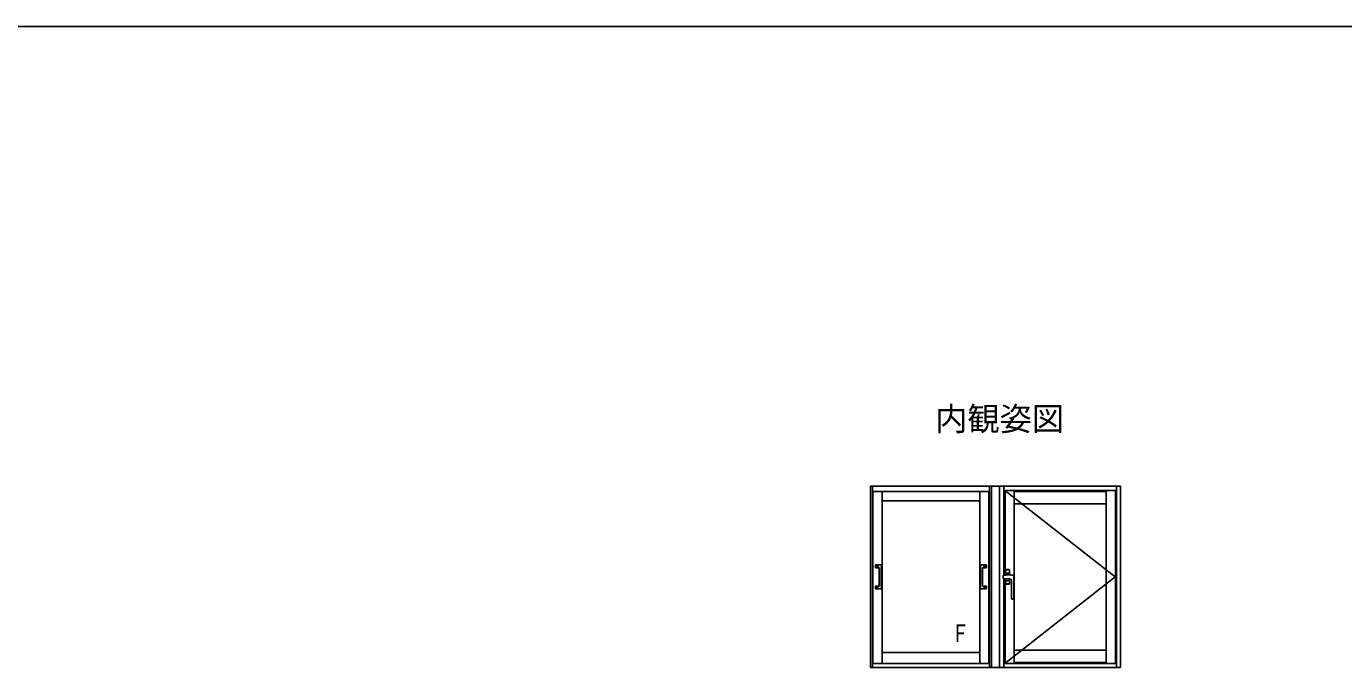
# Model space of a CAD drawing. Units: millimetres, scale not verified. Extents: x -525 to 525, y -782 to 777.
# Drawn here: x -84.3 to 242.3, y 588.5 to 747.5 of the extents above; entities that cross this region are included whole.
import ezdxf
from ezdxf.enums import TextEntityAlignment as Align

# ---------------------------------------------------------------- set-up
doc = ezdxf.new("R2010")
doc.units = ezdxf.units.MM
doc.header["$LTSCALE"] = 4
for name, color, linetype in [('0-1_USER1', 3, 'Continuous'), ('0-5_YKK_A1', 4, 'Continuous'), ('0-7_YKK_ZWAK', 7, 'Continuous')]:
    doc.layers.add(name, color=color, linetype=linetype)
doc.styles.add('ＭＳ ゴシック', font='')
doc.styles.get('ＭＳ ゴシック').set_extended_font_data('MS Gothic')

msp = doc.modelspace()

# ---------------------------------------------------------------- linework, layer by layer
at = {"layer": '0-5_YKK_A1'}
for p, q in [((124.95, 588.5), (124.95, 633.5)), ((124.95, 633.5), (154.95, 633.5)), ((125.45, 588.5), (125.45, 633.5)), ((125.45, 632.175), (154.45, 632.175)), ((125.6, 589.5), (125.6, 632.175)), ((127.85, 589.5), (127.85, 632.175)), ((152.05, 589.5), (152.05, 632.175)), ((154.3, 589.5), (154.3, 632.175)), ((154.45, 588.5), (154.45, 633.5)), ((154.95, 588.5), (154.95, 633.5)), ((157, 633.5), (154.95, 633.5)), ((157, 588.5), (157, 633.5)), ((187, 633.5), (157, 633.5)), ((158.05, 611.432), (158.05, 633.5)), ((185.95, 632.45), (158.05, 632.45)), ((185.65, 611), (158.25, 632.45)), ((158.35, 611.432), (158.35, 632.45)), ((183.5, 632.2), (160.5, 632.2)), ((160.6, 589.55), (160.6, 632.45)), ((183.45, 589.55), (183.45, 632.45)), ((185.7, 589.55), (185.7, 632.45)), ((185.95, 588.5), (185.95, 633.5)), ((187, 588.5), (187, 633.5)), ((127.85, 629.85), (152.05, 629.85)), ((183.5, 629.15), (160.5, 629.15)), ((126.185, 613.36), (126.185, 613.9)), ((126.207, 613.307), (126.225, 613.289)), ((126.26, 613.975), (127.61, 613.975)), ((126.278, 613.266), (127.05, 613.257)), ((126.532, 613.643), (126.532, 613.608)), ((126.592, 613.643), (126.532, 613.643)), ((126.592, 613.608), (126.532, 613.608)), ((126.652, 613.728), (126.617, 613.728)), ((126.617, 613.728), (126.617, 613.668)), ((126.617, 613.583), (126.617, 613.523)), ((126.652, 613.523), (126.617, 613.523)), ((126.652, 613.728), (126.652, 613.668)), ((126.652, 613.583), (126.652, 613.523)), ((126.737, 613.643), (126.677, 613.643)), ((126.737, 613.608), (126.677, 613.608)), ((126.737, 613.643), (126.737, 613.608)), ((127.05, 613.257), (127.05, 613.257)), ((127.11, 613.154), (127.111, 613.092)), ((127.635, 613.1), (127.637, 613.159)), ((127.643, 613.294), (127.656, 613.307)), ((127.685, 613.9), (127.685, 613.377)), ((152.215, 613.9), (152.215, 613.377)), ((152.257, 613.294), (152.244, 613.307)), ((152.265, 613.1), (152.263, 613.159)), ((153.64, 613.975), (152.29, 613.975)), ((152.79, 613.154), (152.789, 613.092)), ((153.622, 613.266), (152.85, 613.257)), ((152.85, 613.257), (152.85, 613.257)), ((153.163, 613.643), (153.163, 613.608)), ((153.163, 613.643), (153.223, 613.643)), ((153.163, 613.608), (153.223, 613.608)), ((153.248, 613.728), (153.283, 613.728)), ((153.248, 613.728), (153.248, 613.668)), ((153.248, 613.583), (153.248, 613.523)), ((153.248, 613.523), (153.283, 613.523)), ((153.283, 613.728), (153.283, 613.668)), ((153.283, 613.583), (153.283, 613.523)), ((153.308, 613.643), (153.368, 613.643)), ((153.308, 613.608), (153.368, 613.608)), ((153.368, 613.643), (153.368, 613.608)), ((153.693, 613.307), (153.675, 613.289)), ((153.715, 613.36), (153.715, 613.9)), ((158.508, 611.44), (157.994, 611.44)), ((185.65, 611), (158.25, 589.55)), ((158.41, 612.716), (158.41, 611.44)), ((158.45, 612.716), (158.45, 611.44)), ((158.45, 612.716), (158.45, 612.716)), ((158.45, 611.44), (158.45, 612.708)), ((158.45, 611.958), (159.45, 611.958)), ((158.5, 612.758), (159.4, 612.758)), ((158.508, 611.44), (158.52, 611.473)), ((158.51, 612.816), (159.38, 612.816)), ((159.38, 612.776), (158.51, 612.776)), ((158.51, 612.776), (158.51, 612.776)), ((159.793, 611.473), (158.52, 611.473)), ((159.444, 612.755), (159.43, 612.761)), ((159.45, 612.708), (159.45, 611.473)), ((159.48, 612.716), (159.48, 611.473)), ((160.496, 611.363), (160.5, 611.352)), ((160.5, 605.558), (160.5, 611.352)), ((126.185, 608.64), (126.185, 608.1)), ((126.225, 608.711), (126.207, 608.693)), ((126.26, 608.025), (127.61, 608.025)), ((127.05, 608.743), (126.278, 608.734)), ((126.532, 608.393), (126.532, 608.358)), ((126.592, 608.393), (126.532, 608.393)), ((126.592, 608.358), (126.532, 608.358)), ((126.652, 608.478), (126.617, 608.478)), ((126.617, 608.478), (126.617, 608.418)), ((126.617, 608.333), (126.617, 608.273)), ((126.652, 608.273), (126.617, 608.273)), ((126.652, 608.478), (126.652, 608.418)), ((126.652, 608.333), (126.652, 608.273)), ((126.737, 608.393), (126.677, 608.393)), ((126.737, 608.358), (126.677, 608.358)), ((126.737, 608.393), (126.737, 608.358)), ((127.05, 608.743), (127.05, 608.743)), ((127.111, 608.903), (127.11, 608.846)), ((127.637, 608.841), (127.635, 608.902)), ((127.656, 608.693), (127.643, 608.706)), ((127.685, 608.1), (127.685, 608.623)), ((152.215, 608.1), (152.215, 608.623)), ((152.244, 608.693), (152.257, 608.706)), ((152.263, 608.841), (152.265, 608.902)), ((153.64, 608.025), (152.29, 608.025)), ((152.789, 608.903), (152.79, 608.846)), ((152.85, 608.743), (153.622, 608.734)), ((152.85, 608.743), (152.85, 608.743)), ((153.163, 608.393), (153.163, 608.358)), ((153.163, 608.393), (153.223, 608.393)), ((153.163, 608.358), (153.223, 608.358)), ((153.248, 608.478), (153.283, 608.478)), ((153.248, 608.478), (153.248, 608.418)), ((153.248, 608.333), (153.248, 608.273)), ((153.248, 608.273), (153.283, 608.273)), ((153.283, 608.478), (153.283, 608.418)), ((153.283, 608.333), (153.283, 608.273)), ((153.308, 608.393), (153.368, 608.393)), ((153.308, 608.358), (153.368, 608.358)), ((153.368, 608.393), (153.368, 608.358)), ((153.675, 608.711), (153.693, 608.693)), ((153.715, 608.64), (153.715, 608.1)), ((158.05, 588.5), (158.05, 610.568)), ((158.35, 589.55), (158.35, 610.568)), ((158.41, 610.549), (158.41, 609.301)), ((158.45, 609.308), (158.45, 610.548)), ((158.45, 610.548), (158.45, 609.301)), ((158.45, 610.058), (159.45, 610.058)), ((159.4, 609.258), (158.5, 609.258)), ((158.51, 609.241), (159.38, 609.241)), ((158.51, 609.24), (158.51, 609.241)), ((158.51, 609.201), (159.38, 609.201)), ((159.5, 610.543), (158.95, 610.543)), ((159.43, 609.255), (159.444, 609.261)), ((159.45, 610.543), (159.45, 609.308)), ((159.48, 610.543), (159.48, 609.301)), ((159.95, 610.093), (159.95, 605.558)), ((159.95, 605.558), (160.5, 605.558)), ((160.45, 605.508), (160, 605.508)), ((127.85, 592.25), (152.05, 592.25)), ((183.5, 592.85), (160.5, 592.85)), ((124.95, 588.5), (154.95, 588.5)), ((154.45, 589.5), (125.45, 589.5)), ((154.95, 588.5), (157, 588.5)), ((187, 588.5), (157, 588.5)), ((185.95, 589.55), (158.05, 589.55)), ((183.5, 589.8), (160.5, 589.8))]:
    msp.add_line(p, q, dxfattribs=at)
for points in [[(127.05, 613.257), (127.089, 613.256), (127.106, 613.255)], [(127.11, 613.16), (127.11, 613.157), (127.11, 613.154)], [(127.131, 611), (127.131, 611.239), (127.13, 611.478), (127.128, 611.762), (127.126, 612.044), (127.123, 612.327), (127.119, 612.607), (127.115, 612.883), (127.111, 613.094)], [(127.131, 611), (127.131, 610.761), (127.13, 610.522), (127.128, 610.238), (127.126, 609.956), (127.123, 609.673), (127.119, 609.393), (127.115, 609.117), (127.111, 608.901)], [(127.635, 613.102), (127.631, 612.888), (127.627, 612.613), (127.623, 612.334), (127.62, 612.054), (127.618, 611.769), (127.617, 611.484), (127.616, 611.242), (127.616, 611)], [(127.635, 608.9), (127.631, 609.111), (127.627, 609.387), (127.623, 609.666), (127.62, 609.946), (127.618, 610.231), (127.617, 610.516), (127.616, 610.758), (127.616, 611)], [(127.637, 613.173), (127.638, 613.204), (127.639, 613.233), (127.64, 613.26), (127.642, 613.283), (127.644, 613.298), (127.645, 613.308), (127.645, 613.312), (127.645, 613.312)], [(127.637, 613.159), (127.637, 613.172), (127.637, 613.173)], [(152.263, 613.173), (152.262, 613.204), (152.261, 613.233), (152.26, 613.26), (152.258, 613.283), (152.256, 613.298), (152.255, 613.308), (152.255, 613.312), (152.255, 613.312)], [(152.263, 613.159), (152.263, 613.172), (152.263, 613.173)], [(152.265, 613.102), (152.269, 612.888), (152.273, 612.613), (152.277, 612.334), (152.28, 612.054), (152.282, 611.769), (152.283, 611.484), (152.284, 611.242), (152.284, 611)], [(152.265, 608.9), (152.269, 609.111), (152.273, 609.387), (152.277, 609.666), (152.28, 609.946), (152.282, 610.231), (152.283, 610.516), (152.284, 610.758), (152.284, 611)], [(152.769, 611), (152.769, 611.239), (152.77, 611.478), (152.772, 611.762), (152.774, 612.044), (152.777, 612.327), (152.781, 612.607), (152.785, 612.883), (152.789, 613.094)], [(152.769, 611), (152.769, 610.761), (152.77, 610.522), (152.772, 610.238), (152.774, 609.956), (152.777, 609.673), (152.781, 609.393), (152.785, 609.117), (152.789, 608.901)], [(152.79, 613.16), (152.79, 613.157), (152.79, 613.154)], [(152.85, 613.257), (152.811, 613.256), (152.794, 613.255)], [(158.51, 612.816), (158.498, 612.815), (158.486, 612.813), (158.474, 612.809), (158.463, 612.804), (158.453, 612.798), (158.444, 612.79), (158.435, 612.782), (158.428, 612.772), (158.421, 612.762), (158.417, 612.751), (158.413, 612.74), (158.411, 612.728), (158.41, 612.716)], [(159.398, 612.773), (159.409, 612.769), (159.419, 612.765), (159.43, 612.761)], [(159.462, 612.771), (159.459, 612.769), (159.457, 612.766), (159.454, 612.764), (159.451, 612.762), (159.449, 612.76), (159.446, 612.757), (159.444, 612.755)], [(160.375, 611.423), (160.281, 611.435), (160.18, 611.446), (160.072, 611.456), (159.96, 611.464), (159.891, 611.468), (159.817, 611.472)], [(160.496, 611.363), (160.476, 611.384), (160.454, 611.398), (160.434, 611.406), (160.389, 611.42), (160.375, 611.422)], [(127.05, 608.743), (127.089, 608.744), (127.106, 608.745)], [(127.11, 608.846), (127.11, 608.832), (127.109, 608.819)], [(127.637, 608.838), (127.637, 608.84), (127.637, 608.841)], [(152.263, 608.838), (152.263, 608.84), (152.263, 608.841)], [(152.79, 608.846), (152.79, 608.832), (152.791, 608.819)], [(152.85, 608.743), (152.811, 608.744), (152.794, 608.745)], [(159.398, 609.243), (159.409, 609.247), (159.419, 609.251), (159.43, 609.255)], [(159.444, 609.261), (159.446, 609.259), (159.449, 609.256), (159.451, 609.254), (159.454, 609.252), (159.457, 609.25), (159.459, 609.247), (159.462, 609.245)], [(159.462, 609.245), (159.462, 609.244), (159.461, 609.243), (159.461, 609.242), (159.46, 609.241)], [(159.874, 610.344), (159.897, 610.309), (159.929, 610.254)]]:
    msp.add_lwpolyline(points, dxfattribs=at)
for centre, radius in [((126.635, 613.625), 0.2), ((126.635, 613.625), 0.188), ((153.265, 613.625), 0.2), ((153.265, 613.625), 0.188), ((126.635, 608.375), 0.2), ((126.635, 608.375), 0.188), ((153.265, 608.375), 0.2), ((153.265, 608.375), 0.188)]:
    msp.add_circle(centre, radius, dxfattribs=at)
for centre, radius, start, end in [((126.592, 613.668), 0.025, 270, 0), ((126.592, 613.583), 0.025, 0, 90), ((126.677, 613.668), 0.025, 180, 270), ((126.677, 613.583), 0.025, 90, 180), ((125.944, 613.166), 1.166, 359.74719, 7.19057), ((153.956, 613.166), 1.166, 172.80943, 180.25281), ((153.223, 613.668), 0.025, 270, 0), ((153.223, 613.583), 0.025, 0, 90), ((153.308, 613.668), 0.025, 180, 270), ((153.308, 613.583), 0.025, 90, 180), ((159.238, 611.008), 1.387, 165.03769, 195.62514), ((157.994, 611.34), 0.1, 90, 165.03769), ((158.51, 612.716), 0.06, 90, 180), ((158.5, 612.708), 0.05, 90, 180), ((159.38, 612.716), 0.1, 0, 90), ((159.38, 612.716), 0.06, 72.95643, 90), ((159.4, 612.708), 0.05, 0, 90), ((126.592, 608.418), 0.025, 270, 0), ((126.592, 608.333), 0.025, 0, 90), ((126.677, 608.418), 0.025, 180, 270), ((126.677, 608.333), 0.025, 90, 180), ((126.055, 608.823), 1.054, 352.71162, 359.79125), ((128.805, 608.832), 1.169, 179.67394, 187.06236), ((151.095, 608.832), 1.169, 352.93764, 0.32606), ((153.845, 608.823), 1.054, 180.20875, 187.28838), ((153.223, 608.418), 0.025, 270, 0), ((153.223, 608.333), 0.025, 0, 90), ((153.308, 608.418), 0.025, 180, 270), ((153.308, 608.333), 0.025, 90, 180), ((157.998, 610.661), 0.1, 195.62514, 267.80791), ((158.95, 635.543), 25, 267.80791, 270), ((158.51, 609.301), 0.1, 180, 270), ((158.5, 609.308), 0.05, 180, 270), ((158.51, 609.301), 0.06, 180, 270), ((159.38, 609.301), 0.1, 270, 0), ((159.38, 609.3), 0.06, 270, 287.04357), ((159.4, 609.308), 0.05, 270, 0), ((159.5, 610.093), 0.45, 0, 90), ((160, 605.558), 0.05, 180, 270), ((160.45, 605.558), 0.05, 270, 0)]:
    msp.add_arc(centre, radius, start, end, dxfattribs=at)
for centre, major_axis, ratio, start_param, end_param in [((126.26, 613.9), (-0.0532, 0.0532), 0.99628, 5.4996506, 7.06672), ((126.26, 613.36), (-0.053, 0.0535), 0.996248, 0.787871, 1.5707963), ((126.279, 613.341), (0.075, -0.0006), 0.998738, 3.1478025, 4.7136154), ((127.189, 613.349), (0.0844, -0.0562), 0.985843, 3.7245453, 4.2539951), ((127.61, 613.9), (0.0532, 0.0532), 0.99628, 5.4996506, 7.06672), ((127.585, 613.377), (0.0707, 0.0713), 0.996248, 4.712389, 5.4953143), ((152.29, 613.9), (-0.0532, 0.0532), 0.99628, 5.4996506, 7.06672), ((152.315, 613.377), (-0.0707, 0.0713), 0.996248, 0.787871, 1.5707963), ((152.711, 613.349), (-0.0844, -0.0562), 0.985843, 2.0291902, 2.55864), ((153.621, 613.341), (-0.075, -0.0006), 0.998738, 1.5695699, 3.1353828), ((153.64, 613.9), (0.0532, 0.0532), 0.99628, 5.4996506, 7.06672), ((153.64, 613.36), (0.053, 0.0535), 0.996248, 4.712389, 5.4953143), ((126.26, 608.64), (-0.053, -0.0535), 0.996248, 4.712389, 5.4953143), ((126.26, 608.1), (-0.0532, -0.0532), 0.99628, 5.4996506, 7.06672), ((126.279, 608.659), (0.075, 0.0006), 0.998738, 1.5695699, 3.1353828), ((127.189, 608.651), (0.0844, 0.0562), 0.985843, 2.0292017, 2.55864), ((127.61, 608.1), (0.0532, -0.0532), 0.99628, 5.4996506, 7.06672), ((127.585, 608.623), (0.0707, -0.0713), 0.996248, 0.787871, 1.5707963), ((152.315, 608.623), (-0.0707, -0.0713), 0.996248, 4.712389, 5.4953143), ((152.29, 608.1), (-0.0532, -0.0532), 0.99628, 5.4996506, 7.06672), ((152.711, 608.651), (-0.0844, 0.0562), 0.985843, 3.7245453, 4.2539836), ((153.621, 608.659), (-0.075, 0.0006), 0.998738, 3.1478025, 4.7136154), ((153.64, 608.1), (0.0532, -0.0532), 0.99628, 5.4996506, 7.06672), ((153.64, 608.64), (0.053, -0.0535), 0.996248, 0.787871, 1.5707963)]:
    msp.add_ellipse(centre, major_axis=major_axis, ratio=ratio, start_param=start_param, end_param=end_param, dxfattribs=at)
at = {"layer": '0-7_YKK_ZWAK'}
msp.add_line((-525, 747.5), (525, 747.5), dxfattribs=at)

# ---------------------------------------------------------------- texts
at = {"layer": '0-1_USER1', "style": 'ＭＳ ゴシック'}
msp.add_text('内観姿図', height=5.865, dxfattribs=at).set_placement((141, 645.5), align=Align.BOTTOM_LEFT)
at = {"layer": '0-1_USER1', "style": 'ＭＳ ゴシック', "width": 0.75}
msp.add_text('Ｆ', height=4.399, dxfattribs=at).set_placement((145, 593.5), align=Align.BOTTOM_LEFT)

doc.saveas('drawing.dxf')
